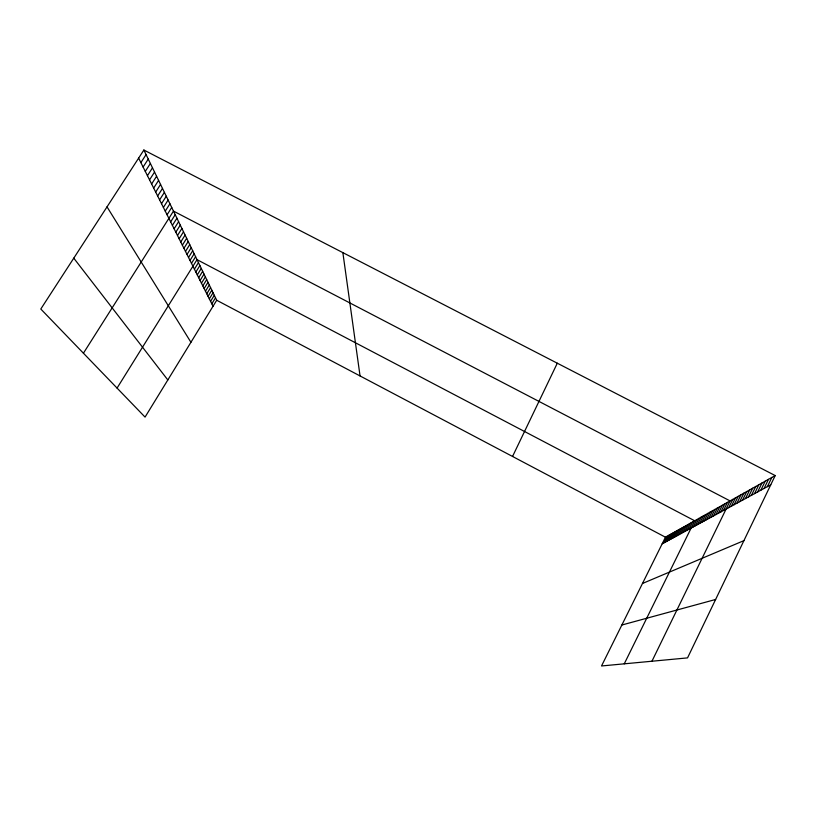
<?xml version="1.0" encoding="UTF-8"?>
<svg xmlns="http://www.w3.org/2000/svg" width="816" height="816" viewBox="0 0 816 816"><rect width="100%" height="100%" fill="white"/><g stroke="black" fill="none" stroke-linecap="round" stroke-linejoin="round"><path stroke-width="1.22" d="M512.55 456.46L557.297 363.212M757.676 491.915L761.991 482.98M760.859 490.192L765.204 481.175M764.092 488.427L768.478 479.339M767.397 486.642L771.803 477.472M775.2 475.565L687.541 657.89L601.525 665.968L665.458 537.203L775.2 475.565L143.871 150.032L40.8 309.019L145.054 417.098L216.709 300.257L143.871 150.032M745.498 498.535L749.69 489.896M748.466 496.924L752.678 488.213M751.485 495.281L755.728 486.499M754.555 493.619L758.829 484.755M731.401 506.195L735.44 497.893M734.135 504.716L738.194 496.342M736.899 503.207L740.999 494.771M739.714 501.677L743.845 493.17M742.58 500.116L746.742 491.548M715.948 514.59L719.824 506.665M718.427 513.244L722.323 505.267M720.936 511.877L724.863 503.839M723.496 510.49L727.444 502.391M651.943 661.235L730.065 500.912L173.482 211.099L83.426 353.206M728.729 507.654L732.737 499.412M701.893 522.23L705.605 514.651M704.147 521.006L707.89 513.376M706.432 519.761L710.206 512.071M708.757 518.497L712.552 510.755M711.124 517.211L714.938 509.408M713.521 515.916L717.366 508.052M686.878 530.39L690.428 523.178M688.969 529.247L692.549 521.985M624.26 663.836L694.702 520.781L197.023 259.651L117.065 388.09M693.192 526.952L696.823 519.588M695.324 525.8L698.965 518.384M697.476 524.627L701.148 517.16M699.669 523.444L703.361 515.916M673.027 537.917L676.423 531.053M674.924 536.887L678.341 529.972M676.841 535.837L680.279 528.88M678.79 534.786L682.258 527.768M680.768 533.705L684.257 526.646M682.778 532.613L686.287 525.504M684.808 531.512L688.347 524.351M663.928 542.854L667.223 536.214M665.703 541.895L669.018 535.204M667.488 540.926L670.834 534.194M669.314 539.937L672.67 533.154M671.15 538.927L674.536 532.114M209.324 298.87L213.078 292.76M210.579 301.359L214.302 295.29M211.813 303.817L215.516 297.789M204.153 288.568L208.009 282.316M205.469 291.2L209.304 284.978M206.774 293.791L210.579 287.609M208.06 296.341L211.834 290.2M200.083 280.48L204.031 274.105M201.46 283.213L205.377 276.879M202.817 285.906L206.703 279.613M194.402 269.158L198.461 262.619M195.85 272.044L199.889 265.557M197.278 274.89L201.287 268.444M198.696 277.705L202.664 271.289M190.016 260.416L194.167 253.766M191.485 263.344L195.605 256.724M185.487 251.399L189.73 244.616M187.017 254.449L191.23 247.707M188.527 257.458L192.709 250.757M180.754 241.995L185.099 235.069M182.356 245.177L186.67 238.292M183.926 248.309L188.21 241.475M175.817 232.162L180.275 225.104M177.49 235.487L181.907 228.47M179.132 238.762L183.518 231.795M170.656 221.891L175.216 214.679M172.4 225.359L176.929 218.209M174.124 228.786L178.612 221.677M165.26 211.13L169.932 203.776M167.086 214.771L171.717 207.468M159.599 199.869L164.393 192.362M161.517 203.684L166.27 196.228M163.404 207.437L168.116 200.032M155.672 192.056L160.558 184.436M157.651 195.993L162.486 188.435M151.623 183.988L156.59 176.256M153.663 188.057L158.59 180.387M145.289 171.38L150.389 163.475M147.441 175.654L152.49 167.81M149.542 179.857L154.55 172.064M140.882 162.619L146.084 154.591M143.106 167.035L148.257 159.069M662.184 543.803L770.753 484.816M642.478 583.481L743.906 540.641M621.863 625.015L715.622 599.474M216.709 300.257L665.458 537.203M73.766 258.162L167.831 379.96M107.018 206.866L190.934 342.281M138.628 158.12L213.027 306.245M342.863 252.644L360.05 375.941"/></g></svg>
